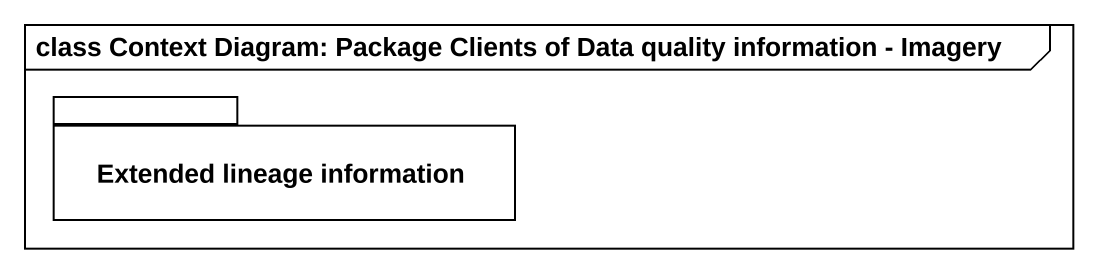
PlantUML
@startuml
mainframe class Context Diagram: Package Clients of Data quality information - Imagery
package "Extended lineage information" as Extended_lineage_information {
}
@enduml
